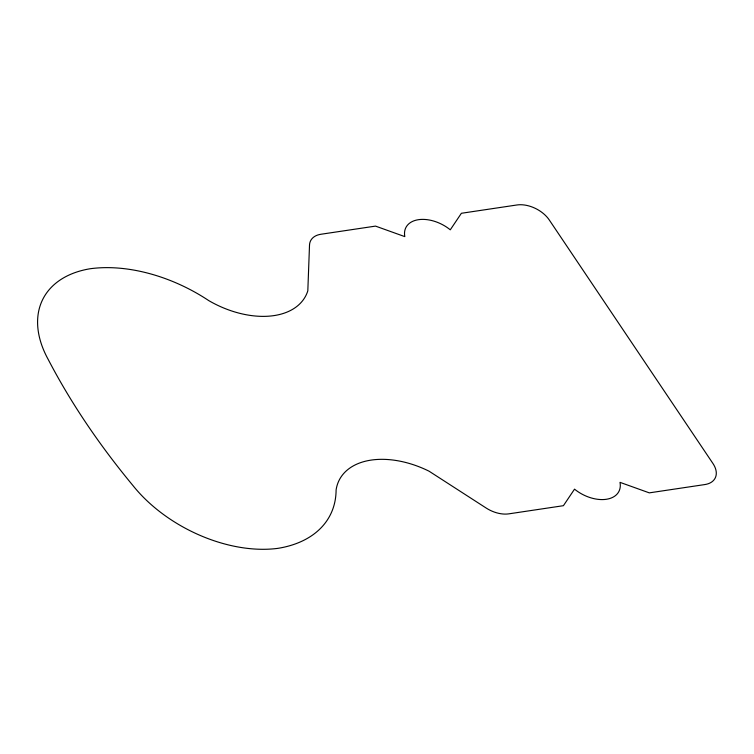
<?xml version="1.0" encoding="UTF-8"?>
<svg xmlns="http://www.w3.org/2000/svg" width="754" height="754" viewBox="0 0 754 754"><rect width="100%" height="100%" fill="white"/><g stroke="black" fill="none" stroke-linecap="round" stroke-linejoin="round"><path stroke-width="1.13" d="M309.508 245.163L307.821 290.808A78.03 49.104 27.5 0 1 208.811 300.639A130.97 82.422 27.5 0 0 90.103 268.754A119.339 75.098 27.5 0 0 48.171 359.385C71.705 404.521 100.574 446.472 133.024 485.642A119.339 75.098 27.5 0 0 278 548.337A130.97 82.422 27.5 0 0 336.096 490.034A78.03 49.104 27.5 0 1 429.045 471.184L486.179 508.045A25.25 15.891 27.5 0 0 508.837 513.851L563.417 505.689L574.529 489.148A30.763 19.359 27.5 0 0 606.357 499.28A30.763 19.359 27.5 0 0 619.995 482.353L649.298 492.862L704.858 484.558A25.25 15.891 27.5 0 0 712.945 463.503L549.289 219.989A25.25 15.891 27.5 0 0 516.961 204.975L461.391 213.278L450.279 229.819A30.763 19.359 27.5 0 0 418.461 219.687A30.763 19.359 27.5 0 0 404.813 236.615L375.52 226.106L320.94 234.258A25.25 15.891 27.5 0 0 309.508 245.163"/></g></svg>
